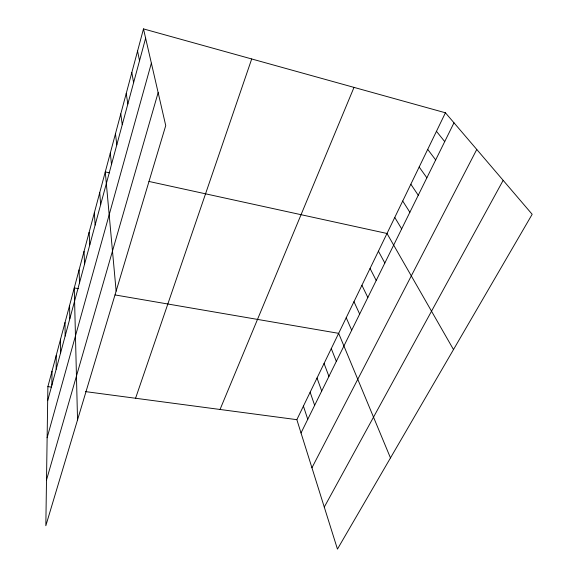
<?xml version="1.0" encoding="UTF-8"?>
<svg xmlns="http://www.w3.org/2000/svg" width="578" height="578" viewBox="0 0 578 578"><rect width="100%" height="100%" fill="white"/><g stroke="black" fill="none" stroke-linecap="round" stroke-linejoin="round"><path stroke-width="0.87" d="M56.182 369.212L56.232 355.405M51.876 385.15L52.006 371.213M143.489 28.9L47.887 386.624L45.828 525.713L165.734 125.592L143.489 28.9L445.428 112.789L532.172 214.294L337.451 549.1L296.854 419.671L445.428 112.789M47.678 400.684L145.627 38.177M47.129 437.748L151.371 63.154M46.5 480.029L158.148 92.588M135.57 398.264L251.705 58.963M220.037 409.477L354.003 87.386M301.022 432.965L453.99 122.803M311.947 467.79L476.771 149.464M324.272 507.101L503.163 180.35M47.887 386.624L51.319 387.079M85.421 391.602L296.854 419.671M78.644 288.682L74.266 287.931L77.539 419.881M115.058 294.939L338.657 333.34L390.475 457.921M109.589 172.844L105.275 171.904L116.135 291.11M148.951 181.449L387 233.476L453.499 349.574M436.462 131.314L444.713 141.603M427.713 149.384L435.675 159.933M419.18 167.013L426.86 177.807M410.85 184.223L418.255 195.256M402.714 201.028L409.867 212.271M394.767 217.444L401.667 228.888M378.424 251.192L384.832 263.033M370.065 268.459L376.227 280.489M361.915 285.286L367.839 297.489M353.974 301.702L359.661 314.064M346.222 317.712L351.691 330.226M331.273 348.585L336.331 361.373M324.063 363.475L328.933 376.379M317.026 378.019L321.708 391.031M310.148 392.224L314.649 405.337M303.421 406.103L307.756 419.317M137.571 51.045L139.529 60.741M131.82 72.582L133.605 82.668M126.221 93.528L127.846 103.975M120.773 113.917L122.247 124.704M115.47 133.756L116.799 144.861M110.304 153.076L111.496 164.484M99.734 192.633L100.659 204.612M94.351 212.776L95.139 225.03M89.113 232.356L89.778 244.862M84.027 251.394L84.576 264.132M79.078 269.912L79.511 282.866M69.577 305.473L69.801 318.81M65.011 322.553L65.141 336.064M60.567 339.192L60.603 352.855"/></g></svg>
